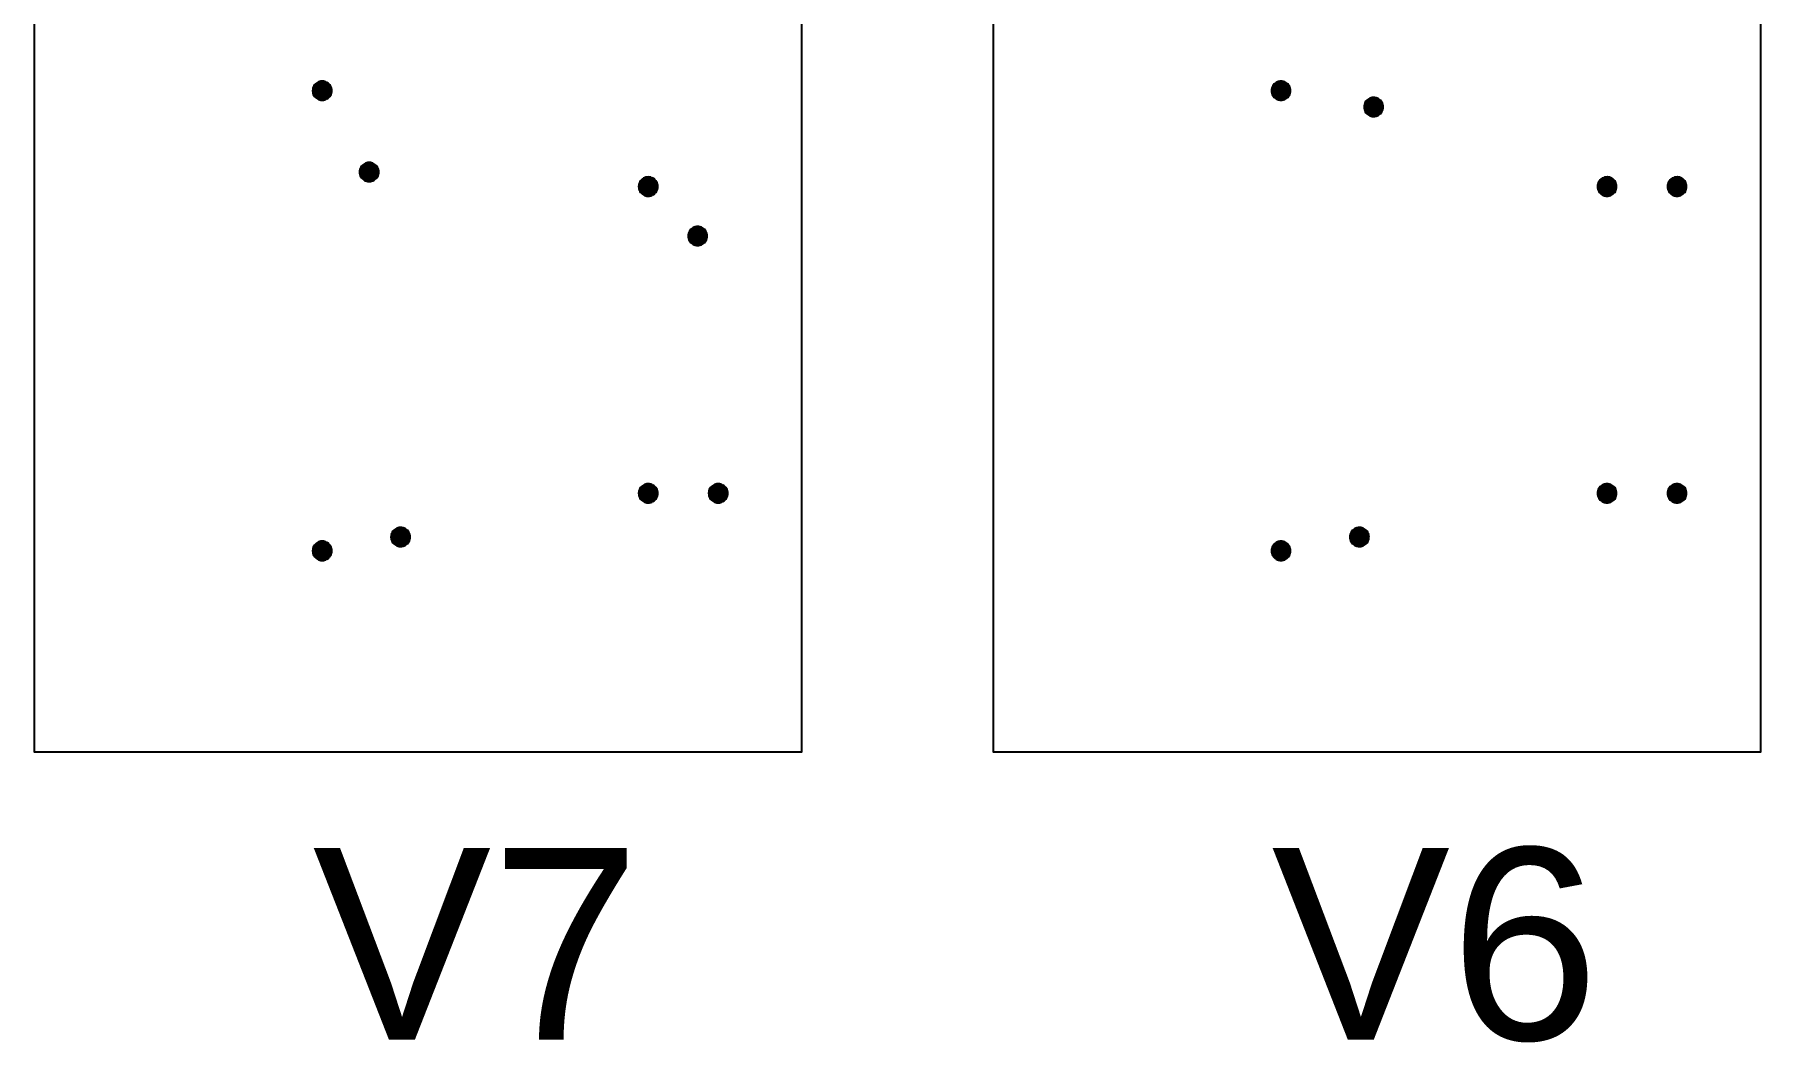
# Model space of a CAD drawing. Extents: x -2 to 177, y -6 to 16.
# Drawn here: x 33 to 42, y 4.99 to 10.24 of the extents above; entities that cross this region are included whole.
import ezdxf

# ---------------------------------------------------------------- set-up
doc = ezdxf.new("R2010")
doc.units = 0
doc.layers.get('0').update_dxf_attribs({"color": 255, "linetype": 'continuous'})
for name, color, linetype in [('Outline', 1, 'continuous'), ('V6', 134, 'continuous'), ('V7', 43, 'continuous')]:
    doc.layers.add(name, color=color, linetype=linetype)
doc.styles.get("Standard").update_dxf_attribs({"font": 'ARIAL.TTF'})

msp = doc.modelspace()

# ---------------------------------------------------------------- linework, layer by layer
at = {"layer": 'Outline'}
for points in [[(37, 15.5), (37, 6.5), (33, 6.5), (33, 15.5)], [(42, 15.5), (42, 6.5), (38, 6.5), (38, 15.5)]]:
    msp.add_lwpolyline(points, close=True, dxfattribs=at)
at = {"layer": 'V6'}
for points in [[(39.55, 9.95), (39.5496, 9.9565), (39.5483, 9.9629), (39.5462, 9.9691), (39.5433, 9.975), (39.5397, 9.9804), (39.5354, 9.9854), (39.5304, 9.9897), (39.525, 9.9933), (39.5191, 9.9962), (39.5129, 9.9983), (39.5065, 9.9996), (39.5, 10), (39.4935, 9.9996), (39.4871, 9.9983), (39.4809, 9.9962), (39.475, 9.9933), (39.4696, 9.9897), (39.4646, 9.9854), (39.4603, 9.9804), (39.4567, 9.975), (39.4538, 9.9691), (39.4517, 9.9629), (39.4504, 9.9565), (39.45, 9.95), (39.4504, 9.9435), (39.4517, 9.9371), (39.4538, 9.9309), (39.4567, 9.925), (39.4603, 9.9196), (39.4646, 9.9146), (39.4696, 9.9103), (39.475, 9.9067), (39.4809, 9.9038), (39.4871, 9.9017), (39.4935, 9.9004), (39.5, 9.9), (39.5065, 9.9004), (39.5129, 9.9017), (39.5191, 9.9038), (39.525, 9.9067), (39.5304, 9.9103), (39.5354, 9.9146), (39.5397, 9.9196), (39.5433, 9.925), (39.5462, 9.9309), (39.5483, 9.9371), (39.5496, 9.9435), (39.55, 9.95)], [(40.0326, 9.8649), (40.0321, 9.8714), (40.0309, 9.8779), (40.0287, 9.884), (40.0259, 9.8899), (40.0222, 9.8954), (40.0179, 9.9003), (40.013, 9.9046), (40.0076, 9.9082), (40.0017, 9.9111), (39.9955, 9.9132), (39.9891, 9.9145), (39.9826, 9.9149), (39.976, 9.9145), (39.9696, 9.9132), (39.9634, 9.9111), (39.9576, 9.9082), (39.9521, 9.9046), (39.9472, 9.9003), (39.9429, 9.8954), (39.9393, 9.8899), (39.9364, 9.884), (39.9343, 9.8779), (39.933, 9.8714), (39.9326, 9.8649), (39.933, 9.8584), (39.9343, 9.852), (39.9364, 9.8458), (39.9393, 9.8399), (39.9429, 9.8345), (39.9472, 9.8296), (39.9521, 9.8252), (39.9576, 9.8216), (39.9634, 9.8187), (39.9696, 9.8166), (39.976, 9.8153), (39.9826, 9.8149), (39.9891, 9.8153), (39.9955, 9.8166), (40.0017, 9.8187), (40.0076, 9.8216), (40.013, 9.8252), (40.0179, 9.8296), (40.0222, 9.8345), (40.0259, 9.8399), (40.0287, 9.8458), (40.0309, 9.852), (40.0321, 9.8584), (40.0326, 9.8649)], [(41.25, 9.45), (41.2496, 9.4565), (41.2483, 9.4629), (41.2462, 9.4691), (41.2433, 9.475), (41.2397, 9.4804), (41.2354, 9.4854), (41.2304, 9.4897), (41.225, 9.4933), (41.2191, 9.4962), (41.2129, 9.4983), (41.2065, 9.4996), (41.2, 9.5), (41.1935, 9.4996), (41.1871, 9.4983), (41.1809, 9.4962), (41.175, 9.4933), (41.1696, 9.4897), (41.1646, 9.4854), (41.1603, 9.4804), (41.1567, 9.475), (41.1538, 9.4691), (41.1517, 9.4629), (41.1504, 9.4565), (41.15, 9.45), (41.1504, 9.4435), (41.1517, 9.4371), (41.1538, 9.4309), (41.1567, 9.425), (41.1603, 9.4196), (41.1646, 9.4146), (41.1696, 9.4103), (41.175, 9.4067), (41.1809, 9.4038), (41.1871, 9.4017), (41.1935, 9.4004), (41.2, 9.4), (41.2065, 9.4004), (41.2129, 9.4017), (41.2191, 9.4038), (41.225, 9.4067), (41.2304, 9.4103), (41.2354, 9.4146), (41.2397, 9.4196), (41.2433, 9.425), (41.2462, 9.4309), (41.2483, 9.4371), (41.2496, 9.4435), (41.25, 9.45)], [(41.615, 9.45), (41.6146, 9.4565), (41.6133, 9.4629), (41.6112, 9.4691), (41.6083, 9.475), (41.6047, 9.4804), (41.6004, 9.4854), (41.5954, 9.4897), (41.59, 9.4933), (41.5841, 9.4962), (41.5779, 9.4983), (41.5715, 9.4996), (41.565, 9.5), (41.5585, 9.4996), (41.5521, 9.4983), (41.5459, 9.4962), (41.54, 9.4933), (41.5346, 9.4897), (41.5296, 9.4854), (41.5253, 9.4804), (41.5217, 9.475), (41.5188, 9.4691), (41.5167, 9.4629), (41.5154, 9.4565), (41.515, 9.45), (41.5154, 9.4435), (41.5167, 9.4371), (41.5188, 9.4309), (41.5217, 9.425), (41.5253, 9.4196), (41.5296, 9.4146), (41.5346, 9.4103), (41.54, 9.4067), (41.5459, 9.4038), (41.5521, 9.4017), (41.5585, 9.4004), (41.565, 9.4), (41.5715, 9.4004), (41.5779, 9.4017), (41.5841, 9.4038), (41.59, 9.4067), (41.5954, 9.4103), (41.6004, 9.4146), (41.6047, 9.4196), (41.6083, 9.425), (41.6112, 9.4309), (41.6133, 9.4371), (41.6146, 9.4435), (41.615, 9.45)], [(41.25, 7.85), (41.2496, 7.8565), (41.2483, 7.8629), (41.2462, 7.8691), (41.2433, 7.875), (41.2397, 7.8804), (41.2354, 7.8854), (41.2304, 7.8897), (41.225, 7.8933), (41.2191, 7.8962), (41.2129, 7.8983), (41.2065, 7.8996), (41.2, 7.9), (41.1935, 7.8996), (41.1871, 7.8983), (41.1809, 7.8962), (41.175, 7.8933), (41.1696, 7.8897), (41.1646, 7.8854), (41.1603, 7.8804), (41.1567, 7.875), (41.1538, 7.8691), (41.1517, 7.8629), (41.1504, 7.8565), (41.15, 7.85), (41.1504, 7.8435), (41.1517, 7.8371), (41.1538, 7.8309), (41.1567, 7.825), (41.1603, 7.8196), (41.1646, 7.8146), (41.1696, 7.8103), (41.175, 7.8067), (41.1809, 7.8038), (41.1871, 7.8017), (41.1935, 7.8004), (41.2, 7.8), (41.2065, 7.8004), (41.2129, 7.8017), (41.2191, 7.8038), (41.225, 7.8067), (41.2304, 7.8103), (41.2354, 7.8146), (41.2397, 7.8196), (41.2433, 7.825), (41.2462, 7.8309), (41.2483, 7.8371), (41.2496, 7.8435), (41.25, 7.85)], [(41.615, 7.85), (41.6146, 7.8565), (41.6133, 7.8629), (41.6112, 7.8691), (41.6083, 7.875), (41.6047, 7.8804), (41.6004, 7.8854), (41.5954, 7.8897), (41.59, 7.8933), (41.5841, 7.8962), (41.5779, 7.8983), (41.5715, 7.8996), (41.565, 7.9), (41.5585, 7.8996), (41.5521, 7.8983), (41.5459, 7.8962), (41.54, 7.8933), (41.5346, 7.8897), (41.5296, 7.8854), (41.5253, 7.8804), (41.5217, 7.875), (41.5188, 7.8691), (41.5167, 7.8629), (41.5154, 7.8565), (41.515, 7.85), (41.5154, 7.8435), (41.5167, 7.8371), (41.5188, 7.8309), (41.5217, 7.825), (41.5253, 7.8196), (41.5296, 7.8146), (41.5346, 7.8103), (41.54, 7.8067), (41.5459, 7.8038), (41.5521, 7.8017), (41.5585, 7.8004), (41.565, 7.8), (41.5715, 7.8004), (41.5779, 7.8017), (41.5841, 7.8038), (41.59, 7.8067), (41.5954, 7.8103), (41.6004, 7.8146), (41.6047, 7.8196), (41.6083, 7.825), (41.6112, 7.8309), (41.6133, 7.8371), (41.6146, 7.8435), (41.615, 7.85)], [(39.9587, 7.6221), (39.9583, 7.6286), (39.957, 7.635), (39.9549, 7.6412), (39.952, 7.6471), (39.9484, 7.6525), (39.9441, 7.6574), (39.9391, 7.6617), (39.9337, 7.6654), (39.9278, 7.6683), (39.9216, 7.6704), (39.9152, 7.6716), (39.9087, 7.6721), (39.9022, 7.6716), (39.8958, 7.6704), (39.8896, 7.6683), (39.8837, 7.6654), (39.8783, 7.6617), (39.8733, 7.6574), (39.869, 7.6525), (39.8654, 7.6471), (39.8625, 7.6412), (39.8604, 7.635), (39.8591, 7.6286), (39.8587, 7.6221), (39.8591, 7.6155), (39.8604, 7.6091), (39.8625, 7.6029), (39.8654, 7.5971), (39.869, 7.5916), (39.8733, 7.5867), (39.8783, 7.5824), (39.8837, 7.5788), (39.8896, 7.5759), (39.8958, 7.5738), (39.9022, 7.5725), (39.9087, 7.5721), (39.9152, 7.5725), (39.9216, 7.5738), (39.9278, 7.5759), (39.9337, 7.5788), (39.9391, 7.5824), (39.9441, 7.5867), (39.9484, 7.5916), (39.952, 7.5971), (39.9549, 7.6029), (39.957, 7.6091), (39.9583, 7.6155), (39.9587, 7.6221)], [(39.55, 7.55), (39.5496, 7.5565), (39.5483, 7.5629), (39.5462, 7.5691), (39.5433, 7.575), (39.5397, 7.5804), (39.5354, 7.5854), (39.5304, 7.5897), (39.525, 7.5933), (39.5191, 7.5962), (39.5129, 7.5983), (39.5065, 7.5996), (39.5, 7.6), (39.4935, 7.5996), (39.4871, 7.5983), (39.4809, 7.5962), (39.475, 7.5933), (39.4696, 7.5897), (39.4646, 7.5854), (39.4603, 7.5804), (39.4567, 7.575), (39.4538, 7.5691), (39.4517, 7.5629), (39.4504, 7.5565), (39.45, 7.55), (39.4504, 7.5435), (39.4517, 7.5371), (39.4538, 7.5309), (39.4567, 7.525), (39.4603, 7.5196), (39.4646, 7.5146), (39.4696, 7.5103), (39.475, 7.5067), (39.4809, 7.5038), (39.4871, 7.5017), (39.4935, 7.5004), (39.5, 7.5), (39.5065, 7.5004), (39.5129, 7.5017), (39.5191, 7.5038), (39.525, 7.5067), (39.5304, 7.5103), (39.5354, 7.5146), (39.5397, 7.5196), (39.5433, 7.525), (39.5462, 7.5309), (39.5483, 7.5371), (39.5496, 7.5435), (39.55, 7.55)]]:
    msp.add_lwpolyline(points, close=True, dxfattribs=at)
for points in [[(39.4809, 9.9962), (39.4646, 9.9854), (39.5, 9.95)], [(39.5, 10), (39.4809, 9.9962), (39.5, 9.95)], [(39.5191, 9.9962), (39.5, 10), (39.5, 9.95)], [(39.5354, 9.9854), (39.5191, 9.9962), (39.5, 9.95)], [(39.4538, 9.9691), (39.45, 9.95), (39.5, 9.95)], [(39.45, 9.95), (39.4538, 9.9309), (39.5, 9.95)], [(39.4646, 9.9854), (39.4538, 9.9691), (39.5, 9.95)], [(39.4538, 9.9309), (39.4646, 9.9146), (39.5, 9.95)], [(39.4646, 9.9146), (39.4809, 9.9038), (39.5, 9.95)], [(39.4809, 9.9038), (39.5, 9.9), (39.5, 9.95)], [(39.5462, 9.9691), (39.5354, 9.9854), (39.5, 9.95)], [(39.55, 9.95), (39.5462, 9.9691), (39.5, 9.95)], [(39.5, 9.9), (39.5191, 9.9038), (39.5, 9.95)], [(39.5191, 9.9038), (39.5354, 9.9146), (39.5, 9.95)], [(39.5354, 9.9146), (39.5462, 9.9309), (39.5, 9.95)], [(39.5462, 9.9309), (39.55, 9.95), (39.5, 9.95)], [(39.9472, 9.9003), (39.9364, 9.884), (39.9826, 9.8649)], [(39.9634, 9.9111), (39.9472, 9.9003), (39.9826, 9.8649)], [(39.9826, 9.9149), (39.9634, 9.9111), (39.9826, 9.8649)], [(40.0017, 9.9111), (39.9826, 9.9149), (39.9826, 9.8649)], [(40.0179, 9.9003), (40.0017, 9.9111), (39.9826, 9.8649)], [(40.0287, 9.884), (40.0179, 9.9003), (39.9826, 9.8649)], [(39.9364, 9.884), (39.9326, 9.8649), (39.9826, 9.8649)], [(39.9326, 9.8649), (39.9364, 9.8458), (39.9826, 9.8649)], [(39.9364, 9.8458), (39.9472, 9.8296), (39.9826, 9.8649)], [(39.9472, 9.8296), (39.9634, 9.8187), (39.9826, 9.8649)], [(39.9634, 9.8187), (39.9826, 9.8149), (39.9826, 9.8649)], [(40.0326, 9.8649), (40.0287, 9.884), (39.9826, 9.8649)], [(39.9826, 9.8149), (40.0017, 9.8187), (39.9826, 9.8649)], [(40.0017, 9.8187), (40.0179, 9.8296), (39.9826, 9.8649)], [(40.0179, 9.8296), (40.0287, 9.8458), (39.9826, 9.8649)], [(40.0287, 9.8458), (40.0326, 9.8649), (39.9826, 9.8649)], [(41.1538, 9.4691), (41.15, 9.45), (41.2, 9.45)], [(41.1646, 9.4854), (41.1538, 9.4691), (41.2, 9.45)], [(41.1809, 9.4962), (41.1646, 9.4854), (41.2, 9.45)], [(41.2, 9.5), (41.1809, 9.4962), (41.2, 9.45)], [(41.2191, 9.4962), (41.2, 9.5), (41.2, 9.45)], [(41.2354, 9.4854), (41.2191, 9.4962), (41.2, 9.45)], [(41.2462, 9.4691), (41.2354, 9.4854), (41.2, 9.45)], [(41.25, 9.45), (41.2462, 9.4691), (41.2, 9.45)], [(41.5188, 9.4691), (41.515, 9.45), (41.565, 9.45)], [(41.5296, 9.4854), (41.5188, 9.4691), (41.565, 9.45)], [(41.5459, 9.4962), (41.5296, 9.4854), (41.565, 9.45)], [(41.565, 9.5), (41.5459, 9.4962), (41.565, 9.45)], [(41.5841, 9.4962), (41.565, 9.5), (41.565, 9.45)], [(41.6004, 9.4854), (41.5841, 9.4962), (41.565, 9.45)], [(41.6112, 9.4691), (41.6004, 9.4854), (41.565, 9.45)], [(41.615, 9.45), (41.6112, 9.4691), (41.565, 9.45)], [(41.15, 9.45), (41.1538, 9.4309), (41.2, 9.45)], [(41.1538, 9.4309), (41.1646, 9.4146), (41.2, 9.45)], [(41.1646, 9.4146), (41.1809, 9.4038), (41.2, 9.45)], [(41.1809, 9.4038), (41.2, 9.4), (41.2, 9.45)], [(41.2, 9.4), (41.2191, 9.4038), (41.2, 9.45)], [(41.2191, 9.4038), (41.2354, 9.4146), (41.2, 9.45)], [(41.2354, 9.4146), (41.2462, 9.4309), (41.2, 9.45)], [(41.2462, 9.4309), (41.25, 9.45), (41.2, 9.45)], [(41.515, 9.45), (41.5188, 9.4309), (41.565, 9.45)], [(41.5188, 9.4309), (41.5296, 9.4146), (41.565, 9.45)], [(41.5296, 9.4146), (41.5459, 9.4038), (41.565, 9.45)], [(41.5459, 9.4038), (41.565, 9.4), (41.565, 9.45)], [(41.565, 9.4), (41.5841, 9.4038), (41.565, 9.45)], [(41.5841, 9.4038), (41.6004, 9.4146), (41.565, 9.45)], [(41.6004, 9.4146), (41.6112, 9.4309), (41.565, 9.45)], [(41.6112, 9.4309), (41.615, 9.45), (41.565, 9.45)], [(41.1538, 7.8691), (41.15, 7.85), (41.2, 7.85)], [(41.15, 7.85), (41.1538, 7.8309), (41.2, 7.85)], [(41.1646, 7.8854), (41.1538, 7.8691), (41.2, 7.85)], [(41.1538, 7.8309), (41.1646, 7.8146), (41.2, 7.85)], [(41.1809, 7.8962), (41.1646, 7.8854), (41.2, 7.85)], [(41.1646, 7.8146), (41.1809, 7.8038), (41.2, 7.85)], [(41.2, 7.9), (41.1809, 7.8962), (41.2, 7.85)], [(41.1809, 7.8038), (41.2, 7.8), (41.2, 7.85)], [(41.2191, 7.8962), (41.2, 7.9), (41.2, 7.85)], [(41.2354, 7.8854), (41.2191, 7.8962), (41.2, 7.85)], [(41.2462, 7.8691), (41.2354, 7.8854), (41.2, 7.85)], [(41.25, 7.85), (41.2462, 7.8691), (41.2, 7.85)], [(41.2, 7.8), (41.2191, 7.8038), (41.2, 7.85)], [(41.2191, 7.8038), (41.2354, 7.8146), (41.2, 7.85)], [(41.2354, 7.8146), (41.2462, 7.8309), (41.2, 7.85)], [(41.2462, 7.8309), (41.25, 7.85), (41.2, 7.85)], [(41.5188, 7.8691), (41.515, 7.85), (41.565, 7.85)], [(41.515, 7.85), (41.5188, 7.8309), (41.565, 7.85)], [(41.5296, 7.8854), (41.5188, 7.8691), (41.565, 7.85)], [(41.5188, 7.8309), (41.5296, 7.8146), (41.565, 7.85)], [(41.5459, 7.8962), (41.5296, 7.8854), (41.565, 7.85)], [(41.5296, 7.8146), (41.5459, 7.8038), (41.565, 7.85)], [(41.565, 7.9), (41.5459, 7.8962), (41.565, 7.85)], [(41.5459, 7.8038), (41.565, 7.8), (41.565, 7.85)], [(41.5841, 7.8962), (41.565, 7.9), (41.565, 7.85)], [(41.6004, 7.8854), (41.5841, 7.8962), (41.565, 7.85)], [(41.6112, 7.8691), (41.6004, 7.8854), (41.565, 7.85)], [(41.615, 7.85), (41.6112, 7.8691), (41.565, 7.85)], [(41.565, 7.8), (41.5841, 7.8038), (41.565, 7.85)], [(41.5841, 7.8038), (41.6004, 7.8146), (41.565, 7.85)], [(41.6004, 7.8146), (41.6112, 7.8309), (41.565, 7.85)], [(41.6112, 7.8309), (41.615, 7.85), (41.565, 7.85)], [(39.8733, 7.6574), (39.8625, 7.6412), (39.9087, 7.6221)], [(39.8896, 7.6683), (39.8733, 7.6574), (39.9087, 7.6221)], [(39.9087, 7.6721), (39.8896, 7.6683), (39.9087, 7.6221)], [(39.9278, 7.6683), (39.9087, 7.6721), (39.9087, 7.6221)], [(39.9441, 7.6574), (39.9278, 7.6683), (39.9087, 7.6221)], [(39.9549, 7.6412), (39.9441, 7.6574), (39.9087, 7.6221)], [(39.4538, 7.5691), (39.45, 7.55), (39.5, 7.55)], [(39.4646, 7.5854), (39.4538, 7.5691), (39.5, 7.55)], [(39.4809, 7.5962), (39.4646, 7.5854), (39.5, 7.55)], [(39.5, 7.6), (39.4809, 7.5962), (39.5, 7.55)], [(39.5191, 7.5962), (39.5, 7.6), (39.5, 7.55)], [(39.5354, 7.5854), (39.5191, 7.5962), (39.5, 7.55)], [(39.5462, 7.5691), (39.5354, 7.5854), (39.5, 7.55)], [(39.55, 7.55), (39.5462, 7.5691), (39.5, 7.55)], [(39.8625, 7.6412), (39.8587, 7.6221), (39.9087, 7.6221)], [(39.8587, 7.6221), (39.8625, 7.6029), (39.9087, 7.6221)], [(39.8625, 7.6029), (39.8733, 7.5867), (39.9087, 7.6221)], [(39.8733, 7.5867), (39.8896, 7.5759), (39.9087, 7.6221)], [(39.8896, 7.5759), (39.9087, 7.5721), (39.9087, 7.6221)], [(39.9587, 7.6221), (39.9549, 7.6412), (39.9087, 7.6221)], [(39.9087, 7.5721), (39.9278, 7.5759), (39.9087, 7.6221)], [(39.9278, 7.5759), (39.9441, 7.5867), (39.9087, 7.6221)], [(39.9441, 7.5867), (39.9549, 7.6029), (39.9087, 7.6221)], [(39.9549, 7.6029), (39.9587, 7.6221), (39.9087, 7.6221)], [(39.45, 7.55), (39.4538, 7.5309), (39.5, 7.55)], [(39.4538, 7.5309), (39.4646, 7.5146), (39.5, 7.55)], [(39.4646, 7.5146), (39.4809, 7.5038), (39.5, 7.55)], [(39.4809, 7.5038), (39.5, 7.5), (39.5, 7.55)], [(39.5, 7.5), (39.5191, 7.5038), (39.5, 7.55)], [(39.5191, 7.5038), (39.5354, 7.5146), (39.5, 7.55)], [(39.5354, 7.5146), (39.5462, 7.5309), (39.5, 7.55)], [(39.5462, 7.5309), (39.55, 7.55), (39.5, 7.55)]]:
    msp.add_solid(points, dxfattribs=at)
at = {"layer": 'V7'}
for points in [[(34.55, 9.95), (34.5496, 9.9565), (34.5483, 9.9629), (34.5462, 9.9691), (34.5433, 9.975), (34.5397, 9.9804), (34.5354, 9.9854), (34.5304, 9.9897), (34.525, 9.9933), (34.5191, 9.9962), (34.5129, 9.9983), (34.5065, 9.9996), (34.5, 10), (34.4935, 9.9996), (34.4871, 9.9983), (34.4809, 9.9962), (34.475, 9.9933), (34.4696, 9.9897), (34.4646, 9.9854), (34.4603, 9.9804), (34.4567, 9.975), (34.4538, 9.9691), (34.4517, 9.9629), (34.4504, 9.9565), (34.45, 9.95), (34.4504, 9.9435), (34.4517, 9.9371), (34.4538, 9.9309), (34.4567, 9.925), (34.4603, 9.9196), (34.4646, 9.9146), (34.4696, 9.9103), (34.475, 9.9067), (34.4809, 9.9038), (34.4871, 9.9017), (34.4935, 9.9004), (34.5, 9.9), (34.5065, 9.9004), (34.5129, 9.9017), (34.5191, 9.9038), (34.525, 9.9067), (34.5304, 9.9103), (34.5354, 9.9146), (34.5397, 9.9196), (34.5433, 9.925), (34.5462, 9.9309), (34.5483, 9.9371), (34.5496, 9.9435), (34.55, 9.95)], [(34.795, 9.5256), (34.7946, 9.5322), (34.7933, 9.5386), (34.7912, 9.5448), (34.7883, 9.5506), (34.7847, 9.5561), (34.7804, 9.561), (34.7754, 9.5653), (34.77, 9.5689), (34.7641, 9.5718), (34.7579, 9.5739), (34.7515, 9.5752), (34.745, 9.5756), (34.7385, 9.5752), (34.7321, 9.5739), (34.7259, 9.5718), (34.72, 9.5689), (34.7146, 9.5653), (34.7096, 9.561), (34.7053, 9.5561), (34.7017, 9.5506), (34.6988, 9.5448), (34.6967, 9.5386), (34.6954, 9.5322), (34.695, 9.5256), (34.6954, 9.5191), (34.6967, 9.5127), (34.6988, 9.5065), (34.7017, 9.5006), (34.7053, 9.4952), (34.7096, 9.4903), (34.7146, 9.486), (34.72, 9.4823), (34.7259, 9.4795), (34.7321, 9.4774), (34.7385, 9.4761), (34.745, 9.4756), (34.7515, 9.4761), (34.7579, 9.4774), (34.7641, 9.4795), (34.77, 9.4823), (34.7754, 9.486), (34.7804, 9.4903), (34.7847, 9.4952), (34.7883, 9.5006), (34.7912, 9.5065), (34.7933, 9.5127), (34.7946, 9.5191), (34.795, 9.5256)], [(36.25, 9.45), (36.2496, 9.4565), (36.2483, 9.4629), (36.2462, 9.4691), (36.2433, 9.475), (36.2397, 9.4804), (36.2354, 9.4854), (36.2304, 9.4897), (36.225, 9.4933), (36.2191, 9.4962), (36.2129, 9.4983), (36.2065, 9.4996), (36.2, 9.5), (36.1935, 9.4996), (36.1871, 9.4983), (36.1809, 9.4962), (36.175, 9.4933), (36.1696, 9.4897), (36.1646, 9.4854), (36.1603, 9.4804), (36.1567, 9.475), (36.1538, 9.4691), (36.1517, 9.4629), (36.1504, 9.4565), (36.15, 9.45), (36.1504, 9.4435), (36.1517, 9.4371), (36.1538, 9.4309), (36.1567, 9.425), (36.1603, 9.4196), (36.1646, 9.4146), (36.1696, 9.4103), (36.175, 9.4067), (36.1809, 9.4038), (36.1871, 9.4017), (36.1935, 9.4004), (36.2, 9.4), (36.2065, 9.4004), (36.2129, 9.4017), (36.2191, 9.4038), (36.225, 9.4067), (36.2304, 9.4103), (36.2354, 9.4146), (36.2397, 9.4196), (36.2433, 9.425), (36.2462, 9.4309), (36.2483, 9.4371), (36.2496, 9.4435), (36.25, 9.45)], [(36.5081, 9.1919), (36.5077, 9.1984), (36.5064, 9.2048), (36.5043, 9.211), (36.5014, 9.2169), (36.4978, 9.2223), (36.4934, 9.2273), (36.4885, 9.2316), (36.4831, 9.2352), (36.4772, 9.2381), (36.471, 9.2402), (36.4646, 9.2415), (36.4581, 9.2419), (36.4516, 9.2415), (36.4452, 9.2402), (36.439, 9.2381), (36.4331, 9.2352), (36.4277, 9.2316), (36.4227, 9.2273), (36.4184, 9.2223), (36.4148, 9.2169), (36.4119, 9.211), (36.4098, 9.2048), (36.4085, 9.1984), (36.4081, 9.1919), (36.4085, 9.1854), (36.4098, 9.179), (36.4119, 9.1728), (36.4148, 9.1669), (36.4184, 9.1615), (36.4227, 9.1566), (36.4277, 9.1522), (36.4331, 9.1486), (36.439, 9.1457), (36.4452, 9.1436), (36.4516, 9.1423), (36.4581, 9.1419), (36.4646, 9.1423), (36.471, 9.1436), (36.4772, 9.1457), (36.4831, 9.1486), (36.4885, 9.1522), (36.4934, 9.1566), (36.4978, 9.1615), (36.5014, 9.1669), (36.5043, 9.1728), (36.5064, 9.179), (36.5077, 9.1854), (36.5081, 9.1919)], [(36.25, 7.85), (36.2496, 7.8565), (36.2483, 7.8629), (36.2462, 7.8691), (36.2433, 7.875), (36.2397, 7.8804), (36.2354, 7.8854), (36.2304, 7.8897), (36.225, 7.8933), (36.2191, 7.8962), (36.2129, 7.8983), (36.2065, 7.8996), (36.2, 7.9), (36.1935, 7.8996), (36.1871, 7.8983), (36.1809, 7.8962), (36.175, 7.8933), (36.1696, 7.8897), (36.1646, 7.8854), (36.1603, 7.8804), (36.1567, 7.875), (36.1538, 7.8691), (36.1517, 7.8629), (36.1504, 7.8565), (36.15, 7.85), (36.1504, 7.8435), (36.1517, 7.8371), (36.1538, 7.8309), (36.1567, 7.825), (36.1603, 7.8196), (36.1646, 7.8146), (36.1696, 7.8103), (36.175, 7.8067), (36.1809, 7.8038), (36.1871, 7.8017), (36.1935, 7.8004), (36.2, 7.8), (36.2065, 7.8004), (36.2129, 7.8017), (36.2191, 7.8038), (36.225, 7.8067), (36.2304, 7.8103), (36.2354, 7.8146), (36.2397, 7.8196), (36.2433, 7.825), (36.2462, 7.8309), (36.2483, 7.8371), (36.2496, 7.8435), (36.25, 7.85)], [(36.615, 7.85), (36.6146, 7.8565), (36.6133, 7.8629), (36.6112, 7.8691), (36.6083, 7.875), (36.6047, 7.8804), (36.6004, 7.8854), (36.5954, 7.8897), (36.59, 7.8933), (36.5841, 7.8962), (36.5779, 7.8983), (36.5715, 7.8996), (36.565, 7.9), (36.5585, 7.8996), (36.5521, 7.8983), (36.5459, 7.8962), (36.54, 7.8933), (36.5346, 7.8897), (36.5296, 7.8854), (36.5253, 7.8804), (36.5217, 7.875), (36.5188, 7.8691), (36.5167, 7.8629), (36.5154, 7.8565), (36.515, 7.85), (36.5154, 7.8435), (36.5167, 7.8371), (36.5188, 7.8309), (36.5217, 7.825), (36.5253, 7.8196), (36.5296, 7.8146), (36.5346, 7.8103), (36.54, 7.8067), (36.5459, 7.8038), (36.5521, 7.8017), (36.5585, 7.8004), (36.565, 7.8), (36.5715, 7.8004), (36.5779, 7.8017), (36.5841, 7.8038), (36.59, 7.8067), (36.5954, 7.8103), (36.6004, 7.8146), (36.6047, 7.8196), (36.6083, 7.825), (36.6112, 7.8309), (36.6133, 7.8371), (36.6146, 7.8435), (36.615, 7.85)], [(34.9587, 7.6221), (34.9583, 7.6286), (34.957, 7.635), (34.9549, 7.6412), (34.952, 7.6471), (34.9484, 7.6525), (34.9441, 7.6574), (34.9391, 7.6617), (34.9337, 7.6654), (34.9278, 7.6683), (34.9216, 7.6704), (34.9152, 7.6716), (34.9087, 7.6721), (34.9022, 7.6716), (34.8958, 7.6704), (34.8896, 7.6683), (34.8837, 7.6654), (34.8783, 7.6617), (34.8733, 7.6574), (34.869, 7.6525), (34.8654, 7.6471), (34.8625, 7.6412), (34.8604, 7.635), (34.8591, 7.6286), (34.8587, 7.6221), (34.8591, 7.6155), (34.8604, 7.6091), (34.8625, 7.6029), (34.8654, 7.5971), (34.869, 7.5916), (34.8733, 7.5867), (34.8783, 7.5824), (34.8837, 7.5788), (34.8896, 7.5759), (34.8958, 7.5738), (34.9022, 7.5725), (34.9087, 7.5721), (34.9152, 7.5725), (34.9216, 7.5738), (34.9278, 7.5759), (34.9337, 7.5788), (34.9391, 7.5824), (34.9441, 7.5867), (34.9484, 7.5916), (34.952, 7.5971), (34.9549, 7.6029), (34.957, 7.6091), (34.9583, 7.6155), (34.9587, 7.6221)], [(34.55, 7.55), (34.5496, 7.5565), (34.5483, 7.5629), (34.5462, 7.5691), (34.5433, 7.575), (34.5397, 7.5804), (34.5354, 7.5854), (34.5304, 7.5897), (34.525, 7.5933), (34.5191, 7.5962), (34.5129, 7.5983), (34.5065, 7.5996), (34.5, 7.6), (34.4935, 7.5996), (34.4871, 7.5983), (34.4809, 7.5962), (34.475, 7.5933), (34.4696, 7.5897), (34.4646, 7.5854), (34.4603, 7.5804), (34.4567, 7.575), (34.4538, 7.5691), (34.4517, 7.5629), (34.4504, 7.5565), (34.45, 7.55), (34.4504, 7.5435), (34.4517, 7.5371), (34.4538, 7.5309), (34.4567, 7.525), (34.4603, 7.5196), (34.4646, 7.5146), (34.4696, 7.5103), (34.475, 7.5067), (34.4809, 7.5038), (34.4871, 7.5017), (34.4935, 7.5004), (34.5, 7.5), (34.5065, 7.5004), (34.5129, 7.5017), (34.5191, 7.5038), (34.525, 7.5067), (34.5304, 7.5103), (34.5354, 7.5146), (34.5397, 7.5196), (34.5433, 7.525), (34.5462, 7.5309), (34.5483, 7.5371), (34.5496, 7.5435), (34.55, 7.55)]]:
    msp.add_lwpolyline(points, close=True, dxfattribs=at)
for points in [[(34.4809, 9.9962), (34.4646, 9.9854), (34.5, 9.95)], [(34.5, 10), (34.4809, 9.9962), (34.5, 9.95)], [(34.5191, 9.9962), (34.5, 10), (34.5, 9.95)], [(34.5354, 9.9854), (34.5191, 9.9962), (34.5, 9.95)], [(34.4538, 9.9691), (34.45, 9.95), (34.5, 9.95)], [(34.45, 9.95), (34.4538, 9.9309), (34.5, 9.95)], [(34.4646, 9.9854), (34.4538, 9.9691), (34.5, 9.95)], [(34.4538, 9.9309), (34.4646, 9.9146), (34.5, 9.95)], [(34.4646, 9.9146), (34.4809, 9.9038), (34.5, 9.95)], [(34.4809, 9.9038), (34.5, 9.9), (34.5, 9.95)], [(34.5462, 9.9691), (34.5354, 9.9854), (34.5, 9.95)], [(34.55, 9.95), (34.5462, 9.9691), (34.5, 9.95)], [(34.5, 9.9), (34.5191, 9.9038), (34.5, 9.95)], [(34.5191, 9.9038), (34.5354, 9.9146), (34.5, 9.95)], [(34.5354, 9.9146), (34.5462, 9.9309), (34.5, 9.95)], [(34.5462, 9.9309), (34.55, 9.95), (34.5, 9.95)], [(34.6988, 9.5448), (34.695, 9.5256), (34.745, 9.5256)], [(34.7096, 9.561), (34.6988, 9.5448), (34.745, 9.5256)], [(34.7259, 9.5718), (34.7096, 9.561), (34.745, 9.5256)], [(34.745, 9.5756), (34.7259, 9.5718), (34.745, 9.5256)], [(34.7641, 9.5718), (34.745, 9.5756), (34.745, 9.5256)], [(34.7804, 9.561), (34.7641, 9.5718), (34.745, 9.5256)], [(34.7912, 9.5448), (34.7804, 9.561), (34.745, 9.5256)], [(34.795, 9.5256), (34.7912, 9.5448), (34.745, 9.5256)], [(34.695, 9.5256), (34.6988, 9.5065), (34.745, 9.5256)], [(34.6988, 9.5065), (34.7096, 9.4903), (34.745, 9.5256)], [(34.7096, 9.4903), (34.7259, 9.4795), (34.745, 9.5256)], [(34.7259, 9.4795), (34.745, 9.4756), (34.745, 9.5256)], [(34.745, 9.4756), (34.7641, 9.4795), (34.745, 9.5256)], [(34.7641, 9.4795), (34.7804, 9.4903), (34.745, 9.5256)], [(34.7804, 9.4903), (34.7912, 9.5065), (34.745, 9.5256)], [(34.7912, 9.5065), (34.795, 9.5256), (34.745, 9.5256)], [(36.1538, 9.4691), (36.15, 9.45), (36.2, 9.45)], [(36.1646, 9.4854), (36.1538, 9.4691), (36.2, 9.45)], [(36.1809, 9.4962), (36.1646, 9.4854), (36.2, 9.45)], [(36.2, 9.5), (36.1809, 9.4962), (36.2, 9.45)], [(36.2191, 9.4962), (36.2, 9.5), (36.2, 9.45)], [(36.2354, 9.4854), (36.2191, 9.4962), (36.2, 9.45)], [(36.2462, 9.4691), (36.2354, 9.4854), (36.2, 9.45)], [(36.25, 9.45), (36.2462, 9.4691), (36.2, 9.45)], [(36.15, 9.45), (36.1538, 9.4309), (36.2, 9.45)], [(36.1538, 9.4309), (36.1646, 9.4146), (36.2, 9.45)], [(36.1646, 9.4146), (36.1809, 9.4038), (36.2, 9.45)], [(36.1809, 9.4038), (36.2, 9.4), (36.2, 9.45)], [(36.2, 9.4), (36.2191, 9.4038), (36.2, 9.45)], [(36.2191, 9.4038), (36.2354, 9.4146), (36.2, 9.45)], [(36.2354, 9.4146), (36.2462, 9.4309), (36.2, 9.45)], [(36.2462, 9.4309), (36.25, 9.45), (36.2, 9.45)], [(36.4119, 9.211), (36.4081, 9.1919), (36.4581, 9.1919)], [(36.4081, 9.1919), (36.4119, 9.1728), (36.4581, 9.1919)], [(36.4227, 9.2273), (36.4119, 9.211), (36.4581, 9.1919)], [(36.4119, 9.1728), (36.4227, 9.1566), (36.4581, 9.1919)], [(36.439, 9.2381), (36.4227, 9.2273), (36.4581, 9.1919)], [(36.4227, 9.1566), (36.439, 9.1457), (36.4581, 9.1919)], [(36.4581, 9.2419), (36.439, 9.2381), (36.4581, 9.1919)], [(36.439, 9.1457), (36.4581, 9.1419), (36.4581, 9.1919)], [(36.4772, 9.2381), (36.4581, 9.2419), (36.4581, 9.1919)], [(36.4934, 9.2273), (36.4772, 9.2381), (36.4581, 9.1919)], [(36.5043, 9.211), (36.4934, 9.2273), (36.4581, 9.1919)], [(36.5081, 9.1919), (36.5043, 9.211), (36.4581, 9.1919)], [(36.4581, 9.1419), (36.4772, 9.1457), (36.4581, 9.1919)], [(36.4772, 9.1457), (36.4934, 9.1566), (36.4581, 9.1919)], [(36.4934, 9.1566), (36.5043, 9.1728), (36.4581, 9.1919)], [(36.5043, 9.1728), (36.5081, 9.1919), (36.4581, 9.1919)], [(36.1538, 7.8691), (36.15, 7.85), (36.2, 7.85)], [(36.15, 7.85), (36.1538, 7.8309), (36.2, 7.85)], [(36.1646, 7.8854), (36.1538, 7.8691), (36.2, 7.85)], [(36.1538, 7.8309), (36.1646, 7.8146), (36.2, 7.85)], [(36.1809, 7.8962), (36.1646, 7.8854), (36.2, 7.85)], [(36.1646, 7.8146), (36.1809, 7.8038), (36.2, 7.85)], [(36.2, 7.9), (36.1809, 7.8962), (36.2, 7.85)], [(36.1809, 7.8038), (36.2, 7.8), (36.2, 7.85)], [(36.2191, 7.8962), (36.2, 7.9), (36.2, 7.85)], [(36.2354, 7.8854), (36.2191, 7.8962), (36.2, 7.85)], [(36.2462, 7.8691), (36.2354, 7.8854), (36.2, 7.85)], [(36.25, 7.85), (36.2462, 7.8691), (36.2, 7.85)], [(36.2, 7.8), (36.2191, 7.8038), (36.2, 7.85)], [(36.2191, 7.8038), (36.2354, 7.8146), (36.2, 7.85)], [(36.2354, 7.8146), (36.2462, 7.8309), (36.2, 7.85)], [(36.2462, 7.8309), (36.25, 7.85), (36.2, 7.85)], [(36.5188, 7.8691), (36.515, 7.85), (36.565, 7.85)], [(36.515, 7.85), (36.5188, 7.8309), (36.565, 7.85)], [(36.5296, 7.8854), (36.5188, 7.8691), (36.565, 7.85)], [(36.5188, 7.8309), (36.5296, 7.8146), (36.565, 7.85)], [(36.5459, 7.8962), (36.5296, 7.8854), (36.565, 7.85)], [(36.5296, 7.8146), (36.5459, 7.8038), (36.565, 7.85)], [(36.565, 7.9), (36.5459, 7.8962), (36.565, 7.85)], [(36.5459, 7.8038), (36.565, 7.8), (36.565, 7.85)], [(36.5841, 7.8962), (36.565, 7.9), (36.565, 7.85)], [(36.6004, 7.8854), (36.5841, 7.8962), (36.565, 7.85)], [(36.6112, 7.8691), (36.6004, 7.8854), (36.565, 7.85)], [(36.615, 7.85), (36.6112, 7.8691), (36.565, 7.85)], [(36.565, 7.8), (36.5841, 7.8038), (36.565, 7.85)], [(36.5841, 7.8038), (36.6004, 7.8146), (36.565, 7.85)], [(36.6004, 7.8146), (36.6112, 7.8309), (36.565, 7.85)], [(36.6112, 7.8309), (36.615, 7.85), (36.565, 7.85)], [(34.8733, 7.6574), (34.8625, 7.6412), (34.9087, 7.6221)], [(34.8896, 7.6683), (34.8733, 7.6574), (34.9087, 7.6221)], [(34.9087, 7.6721), (34.8896, 7.6683), (34.9087, 7.6221)], [(34.9278, 7.6683), (34.9087, 7.6721), (34.9087, 7.6221)], [(34.9441, 7.6574), (34.9278, 7.6683), (34.9087, 7.6221)], [(34.9549, 7.6412), (34.9441, 7.6574), (34.9087, 7.6221)], [(34.4538, 7.5691), (34.45, 7.55), (34.5, 7.55)], [(34.4646, 7.5854), (34.4538, 7.5691), (34.5, 7.55)], [(34.4809, 7.5962), (34.4646, 7.5854), (34.5, 7.55)], [(34.5, 7.6), (34.4809, 7.5962), (34.5, 7.55)], [(34.5191, 7.5962), (34.5, 7.6), (34.5, 7.55)], [(34.5354, 7.5854), (34.5191, 7.5962), (34.5, 7.55)], [(34.5462, 7.5691), (34.5354, 7.5854), (34.5, 7.55)], [(34.55, 7.55), (34.5462, 7.5691), (34.5, 7.55)], [(34.8625, 7.6412), (34.8587, 7.6221), (34.9087, 7.6221)], [(34.8587, 7.6221), (34.8625, 7.6029), (34.9087, 7.6221)], [(34.8625, 7.6029), (34.8733, 7.5867), (34.9087, 7.6221)], [(34.8733, 7.5867), (34.8896, 7.5759), (34.9087, 7.6221)], [(34.8896, 7.5759), (34.9087, 7.5721), (34.9087, 7.6221)], [(34.9587, 7.6221), (34.9549, 7.6412), (34.9087, 7.6221)], [(34.9087, 7.5721), (34.9278, 7.5759), (34.9087, 7.6221)], [(34.9278, 7.5759), (34.9441, 7.5867), (34.9087, 7.6221)], [(34.9441, 7.5867), (34.9549, 7.6029), (34.9087, 7.6221)], [(34.9549, 7.6029), (34.9587, 7.6221), (34.9087, 7.6221)], [(34.45, 7.55), (34.4538, 7.5309), (34.5, 7.55)], [(34.4538, 7.5309), (34.4646, 7.5146), (34.5, 7.55)], [(34.4646, 7.5146), (34.4809, 7.5038), (34.5, 7.55)], [(34.4809, 7.5038), (34.5, 7.5), (34.5, 7.55)], [(34.5, 7.5), (34.5191, 7.5038), (34.5, 7.55)], [(34.5191, 7.5038), (34.5354, 7.5146), (34.5, 7.55)], [(34.5354, 7.5146), (34.5462, 7.5309), (34.5, 7.55)], [(34.5462, 7.5309), (34.55, 7.55), (34.5, 7.55)]]:
    msp.add_solid(points, dxfattribs=at)

# ---------------------------------------------------------------- texts
for s, p in [('V7', (34.45, 5)), ('V6', (39.45, 5))]:
    msp.add_text(s, height=1).set_placement(p)

doc.saveas('drawing.dxf')
